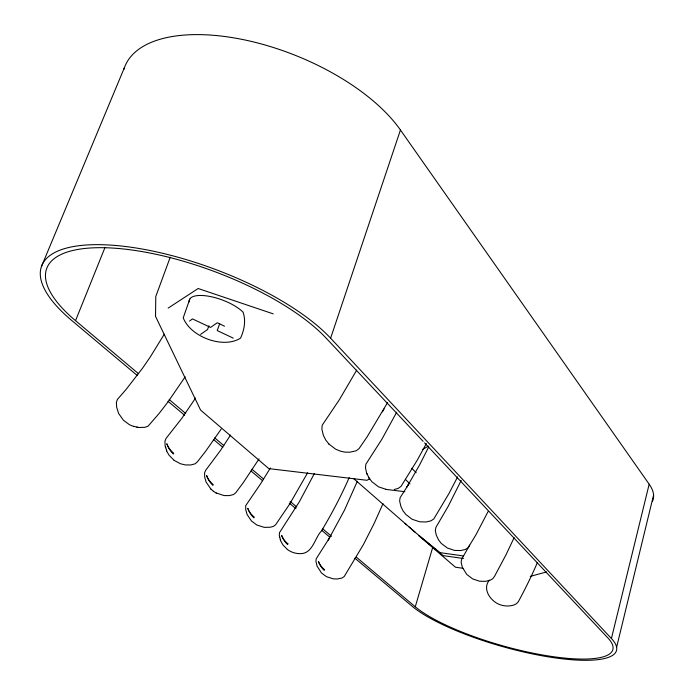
<?xml version="1.0" encoding="UTF-8"?>
<svg xmlns="http://www.w3.org/2000/svg" width="695" height="695" viewBox="0 0 695 695"><rect width="100%" height="100%" fill="white"/><g stroke="black" fill="none" stroke-linecap="round" stroke-linejoin="round"><path stroke-width="1.04" d="M616.604 647.306L653.578 495.049M354.867 558.172L412.178 606.283A111.07 27.183 15.8 0 0 548.581 656.897A111.07 27.183 15.8 0 0 611.426 638.523L649.173 484.189L400.45 130A154.62 73.653 21.8 0 0 246.76 40.371A154.62 73.653 21.8 0 0 123.84 69.431M424.584 442.897L607.89 637.949A107.36 26.271 15.8 0 1 547.217 655.776A107.36 26.271 15.8 0 1 415.271 606.787L432.672 547.495M611.426 638.523L330.62 338.196L400.45 130M219.655 323.896L217.214 330.568L233.259 338.135M170.24 257.193L155.784 296.487L155.524 316.373L200.577 410.059L268.817 468.621L366.969 480.297L369.81 478.725M208.926 325.746L207.527 329.552L200.603 334.382M189.822 298.998L183.228 317.823C190.439 336.797 223.13 349.246 240.566 338.126C244.232 329.96 246.065 320.942 243.111 312.211L243.068 312.159A30.641 11.224 20.3 0 0 209.777 296.426A30.641 11.224 20.3 0 0 189.205 301.899M138.513 373.71L75.538 320.673L105.058 247.324M357.352 481.235L344.451 510.2L328.231 540.067L329.274 538.26M41.422 266.593L124.483 67.485M382.98 503.658L374.292 523.144L363.442 544.515L344.164 576.598L341.949 578.032L337.249 578.996L333.383 578.866L326.45 576.676L321.455 572.941L317.102 566.156L315.947 561.456L316.199 558.78L329.395 538.043M537.443 562.446C531.745 575.686 525.385 588.648 518.531 601.34C517.315 603.33 515.325 604.693 513.066 605.249C508.931 606.396 504.518 606.222 500.452 604.859C491.009 601.792 481.687 589.238 489.445 580.03M349.203 477.552C341.167 495.943 331.81 513.735 321.464 530.928C314.887 537.808 313.063 552.056 302.238 553.533C297.017 554.106 291.613 552.655 287.409 549.493M514.135 537.643L506.003 554.801L494.44 576.485L492.651 578.813L489.871 580.386L485.457 581.324L479.602 581.228L472.626 578.892L466.762 574.418L462.314 567.294L461.106 562.116L461.706 559.162L469.646 545.158M461.211 480.41L448.179 506.351L435.887 527.392L435.322 530.537L436.217 535.011L438.562 539.928L441.238 543.368L447.319 548.007L454.565 550.414L460.681 550.544L465.233 549.528L468.065 547.816L476.118 534.472L488.072 511.563M428.719 446.911L419.676 464.807L406.957 486.943L408.469 484.528M314.392 473.486L299.406 501.686L279.477 532.674L279.286 535.497L280.815 541.162L283.039 545.045L287.478 549.545M457.623 476.883L448.953 493.546L433.767 519L430.891 520.859L426.174 521.962L419.745 521.806L412.187 519.304L405.854 514.474L403.057 510.868L400.972 506.672L399.625 501.008L400.129 497.655L408.643 484.25M396.689 412.231L381.859 439.283L365.9 464.173L365.466 467.761L366.534 472.739L369.08 478.091L371.999 481.852L378.593 486.865L386.455 489.462M426.365 443.523L417.209 460.246L400.989 486.43L398.079 488.455L394.239 489.48M307.633 472.765L289.589 504.205L275.611 524.768L273.396 526.41L270.364 527.218L264.3 527.375L256.846 525.02L251.468 520.998L247.133 514.552L245.726 509.713L245.683 505.699L260.486 483.989L270.381 467.978M356.735 370.07L339.481 399.521L322.211 425.227L321.863 429.102L323.375 435.357L325.72 440.005L329.109 444.244M328.787 443.957L335.685 449.205L340.541 451.194L344.816 452.124L349.906 452.184L356.109 450.829L359.063 448.596L367.099 436.86L387.628 402.492M382.459 411.831L384.066 408.964M164.281 334.182L150.12 357.204L142.51 368.237L126.221 389.287L117.394 399.443L116.386 402.466L116.647 407.201L118.645 413.525L123.458 420.267L129.426 424.697L132.745 426.131L138.948 427.512L144.908 427.303L148.07 426.165L159.172 413.369L167.86 402.118L185.183 376.82M259.044 458.865L243.389 482.486L235.761 492.746L233.546 494.536L229.411 495.605L224.111 495.578L216.058 492.946M230.532 435.044L220.411 450.56L205.711 470.263L204.573 472.878L204.678 477.118L206.163 482.174L210.95 489.124M195.564 398.018L181.795 418.355L166.018 438.441L164.932 441.229L165.106 445.695L167.035 451.741L169.128 455.286L174.184 460.394M221.184 429.084L205.529 451.411L197.345 461.871L195.121 463.808L190.882 464.955L185.365 464.929L180.448 463.747L174.141 460.368M189.518 321.073L192.472 318.909L210.559 327.432L217.266 322.758L224.528 326.198M168.147 308.12L198.145 288.512L273.196 313.853M422.821 449.248L428.502 446.086M530.242 576.39L546.626 571.916M385.873 489.393L404.846 491.695M353.833 478.768L415.454 532.509L439.961 552.638L463.539 555.974M463.426 558.502L443.123 555.618L418.729 535.558L455.434 567.207L462.94 568.302M133.457 426.409L134.213 426.574M136.915 427.173L137.923 427.399M213.356 491.226L216.327 493.111M408.999 526.888L415.506 532.535M137.254 375.491L71.637 320.404A162.934 57.459 20.4 0 1 111.582 245.161A162.934 57.459 20.4 0 1 330.62 338.196M167.982 401.284L184.601 415.236M213.669 439.64L222.8 447.311M251.043 471.019L262.675 480.775M289.25 503.093L295.896 508.671M321.646 530.285L329.951 537.252M169.172 399.529L185.739 413.482M214.746 437.911L223.86 445.582M252.033 469.316L263.631 479.081M290.145 501.416L296.774 506.994M322.463 528.626L331.576 536.305M356.439 557.242L415.271 606.787M404.985 523.387L406.662 524.847M210.707 488.915L213.356 491.226M405.533 479.524L409.981 483.937M411.796 468.265L416.149 472.678M423.099 441.316L325.886 337.866A157.478 55.513 20.4 0 0 114.362 248.176A157.478 55.513 20.4 0 0 75.538 320.673M366.882 473.695L367.342 474.607M368.741 477.404L369.08 478.091M318.432 561.473L318.449 561.517A19.095 15.664 44.5 0 0 324.2 570.36L324.565 569.744A18.861 15.577 31.1 0 1 318.449 561.517M247.802 508.384L247.82 508.427A20.459 16.845 39.2 0 0 253.884 517.836L254.231 517.132A20.251 16.576 25.9 0 1 247.82 508.427M206.615 475.545L206.632 475.597A21.38 17.557 36 0 0 212.896 485.353L213.226 484.597A21.171 17.175 23.1 0 1 206.632 475.597M165.323 446.746L165.653 447.78M166.4 450.134L166.67 450.959M166.887 443.87L166.904 443.923A22.301 18.218 33.2 0 0 173.35 454.017L173.672 453.209A22.101 17.723 20.7 0 1 166.904 443.923M279.459 536.505L279.729 537.504M280.267 539.529L280.493 540.363M649.173 484.189A107.1 36.01 15.2 0 1 652.431 501.321M287.912 543.855L287.556 544.515A19.729 16.246 41.8 0 1 281.657 535.411L281.657 535.411A19.503 16.063 28.4 0 0 287.912 543.855"/></g></svg>
